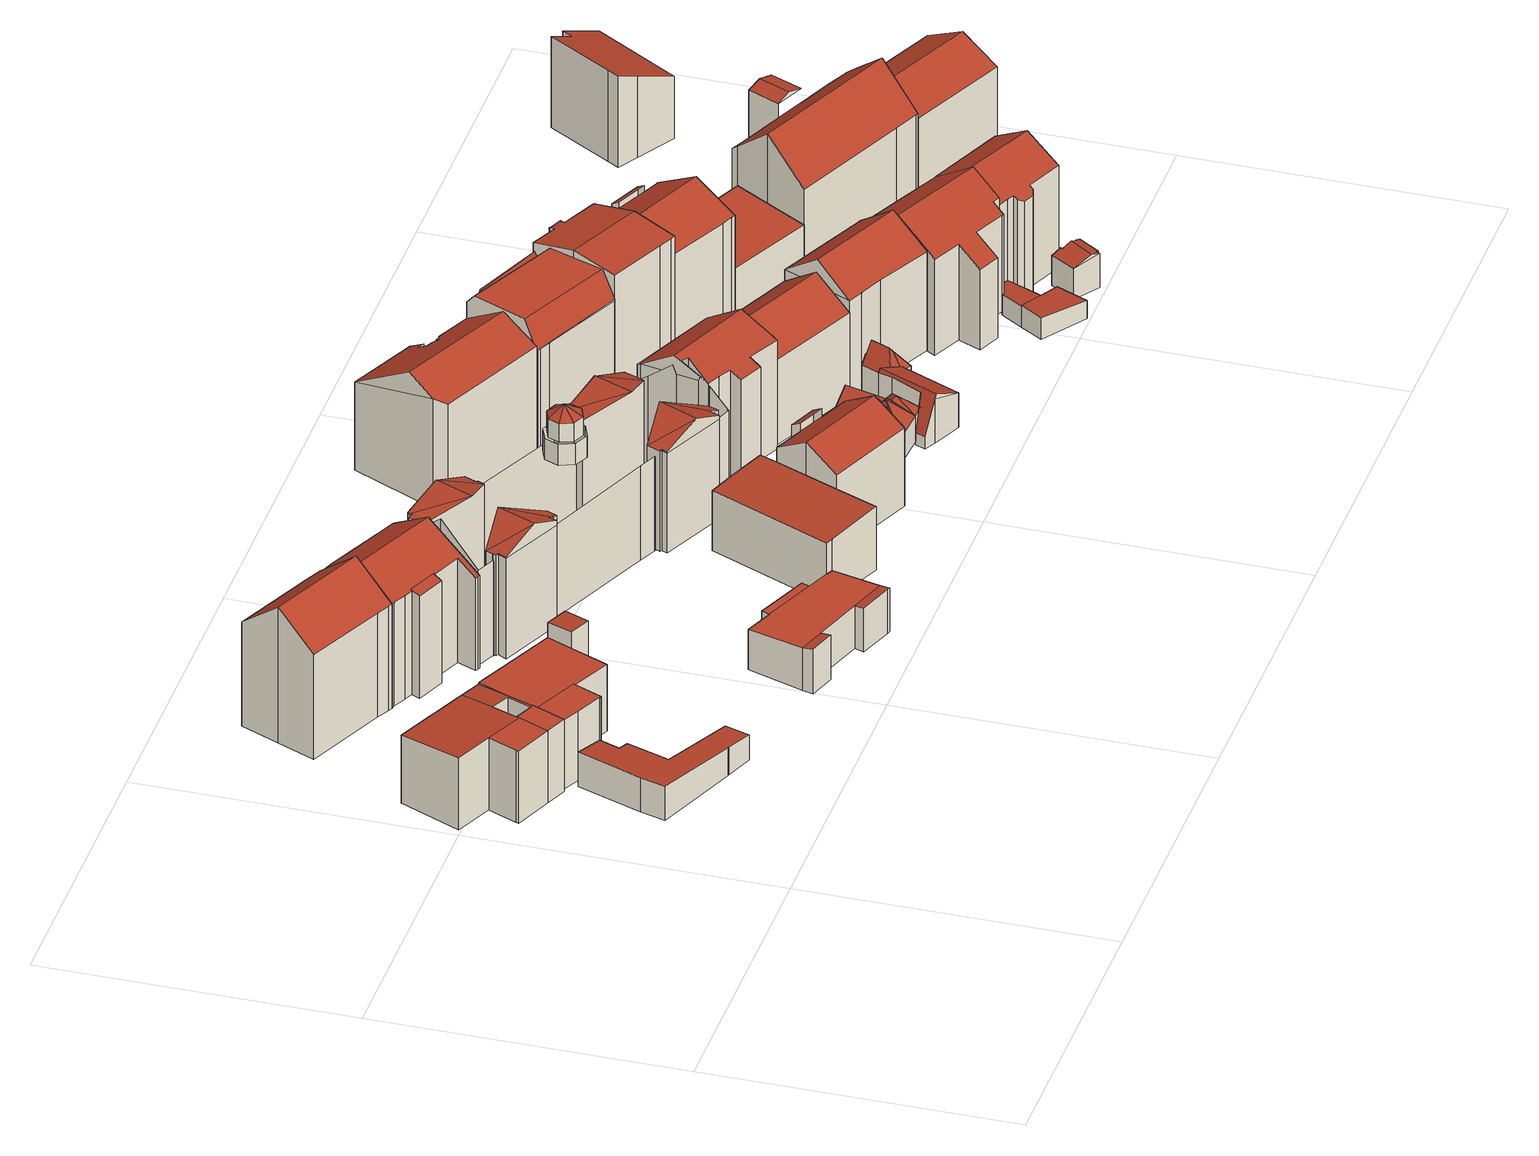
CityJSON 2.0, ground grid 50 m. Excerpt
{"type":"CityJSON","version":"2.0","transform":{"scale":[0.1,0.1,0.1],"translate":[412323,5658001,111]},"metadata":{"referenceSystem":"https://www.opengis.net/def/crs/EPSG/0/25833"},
"CityObjects":{
"building1":{"type":"Building","attributes":{"Gemeindeschluessel":14612000,"Geometrietyp2DReferenz":"3000","function":"31001_9998","roofType":"9999"},"children":["building1-1","building1-2","building1-3","building1-4"]},
"building1-1":{"type":"BuildingPart","attributes":{"Dachtyp_tdc":"tdcPolyFlatRoof","Dachneigung":3.18,"QualitaetDacherkennung":44,"Geometrietyp2DReferenz":"3000","measuredHeight":12.43,"roofType":"2100"},"parents":["building1"],"geometry":[{"type":"MultiSurface","lod":"2","boundaries":[[[0,1,2,3]],[[0,4,5,1]],[[6,7,8,9]],[[7,10,11,8]],[[10,7,6,4,0,3,12]],[[2,1,5,9,8,11]]],"semantics":{"surfaces":[{"type":"WallSurface"},{"type":"RoofSurface"},{"type":"GroundSurface"}],"values":[0,0,0,0,1,2]}}]},
"building1-2":{"type":"BuildingPart","attributes":{"Dachtyp_tdc":"tdcPolyFlatRoof","Dachneigung":0,"QualitaetDacherkennung":63,"Geometrietyp2DReferenz":"3000","measuredHeight":12.48,"roofType":"1000"},"parents":["building1"],"geometry":[{"type":"MultiSurface","lod":"2","boundaries":[[[13,14,15,16]],[[14,17,18,15]],[[17,19,20,18]],[[19,17,14,13,21]],[[22,16,15,18,20]]],"semantics":{"surfaces":[{"type":"WallSurface"},{"type":"RoofSurface"},{"type":"GroundSurface"}],"values":[0,0,0,1,2]}}]},
"building1-3":{"type":"BuildingPart","attributes":{"Dachtyp_tdc":"tdcPolyFlatRoof","Dachneigung":3.33,"QualitaetDacherkennung":77,"Geometrietyp2DReferenz":"3000","measuredHeight":12.48,"roofType":"2100"},"parents":["building1"],"geometry":[{"type":"MultiSurface","lod":"2","boundaries":[[[23,24,25,26]],[[24,3,2,25]],[[27,28,11,10]],[[23,26,20,19]],[[19,21,27,10,12,3,24,23]],[[26,25,2,11,28,22,20]]],"semantics":{"surfaces":[{"type":"WallSurface"},{"type":"RoofSurface"},{"type":"GroundSurface"}],"values":[0,0,0,0,1,2]}}]},
"building1-4":{"type":"BuildingPart","attributes":{"Dachtyp_tdc":"tdcPolyFlatRoof","Dachneigung":0,"QualitaetDacherkennung":64,"Geometrietyp2DReferenz":"3000","measuredHeight":12.53,"roofType":"1000"},"parents":["building1"],"geometry":[{"type":"MultiSurface","lod":"2","boundaries":[[[29,30,31,5,4]],[[30,13,16,31]],[[32,33,6,9,28,27]],[[32,13,30,29,33]],[[9,5,31,16,22,28]]],"semantics":{"surfaces":[{"type":"WallSurface"},{"type":"RoofSurface"},{"type":"GroundSurface"}],"values":[0,0,0,1,2]}}]},
"building2":{"type":"Building","attributes":{"name":"Rettungswache Dresden-Neustadt","Dachtyp_tdc":"tdcPolyFlatRoof","Gemeindeschluessel":14612000,"Dachneigung":4.42,"QualitaetDacherkennung":50,"Geometrietyp2DReferenz":"3000","measuredHeight":5.95,"function":"31001_9998","roofType":"2100"},"geometry":[{"type":"Solid","lod":"2","boundaries":[[[[34,35,36,37]],[[35,38,39,36]],[[38,40,41,39]],[[40,42,43,41]],[[42,44,45,43]],[[44,46,47,45]],[[46,48,49,47]],[[48,50,51,49]],[[50,52,53,51]],[[52,54,55,53]],[[54,34,37,55]],[[54,52,50,48,46,44,42,40,38,35,34]],[[37,36,39,41,43,45,47,49,51,53,55]]]],"semantics":{"surfaces":[{"type":"WallSurface"},{"type":"RoofSurface"},{"type":"GroundSurface"}],"values":[[0,0,0,0,0,0,0,0,0,0,0,1,2]]}}]},
"building3":{"type":"Building","attributes":{"Gemeindeschluessel":14612000,"Geometrietyp2DReferenz":"3000","function":"31001_9998","roofType":"9999"},"children":["building3-1","building3-2"]},
"building3-1":{"type":"BuildingPart","attributes":{"Dachtyp_tdc":"tdcPolyFlatRoof","Dachneigung":0,"QualitaetDacherkennung":70,"Geometrietyp2DReferenz":"3000","measuredHeight":11.61,"roofType":"1000"},"parents":["building3"],"geometry":[{"type":"MultiSurface","lod":"2","boundaries":[[[56,57,58,59]],[[57,60,61,58]],[[60,62,63,61]],[[62,64,65,63]],[[64,66,67,65]],[[68,56,59,69]],[[68,66,64,62,60,57,56]],[[59,58,61,63,65,67,69]]],"semantics":{"surfaces":[{"type":"WallSurface"},{"type":"RoofSurface"},{"type":"GroundSurface"}],"values":[0,0,0,0,0,0,1,2]}}]},
"building3-2":{"type":"BuildingPart","attributes":{"Dachtyp_tdc":"tdcPolyFlatRoof","Dachneigung":0,"QualitaetDacherkennung":58,"Geometrietyp2DReferenz":"3000","measuredHeight":11.95,"roofType":"1000"},"parents":["building3"],"geometry":[{"type":"MultiSurface","lod":"2","boundaries":[[[70,71,72,67,66]],[[71,73,74,72]],[[73,75,76,74]],[[75,77,78,76]],[[77,79,68,69,78]],[[77,75,73,71,70,79]],[[69,67,72,74,76,78]]],"semantics":{"surfaces":[{"type":"WallSurface"},{"type":"RoofSurface"},{"type":"GroundSurface"}],"values":[0,0,0,0,0,1,2]}}]},
"building4":{"type":"Building","attributes":{"Dachtyp_tdc":"tdcGableRoof","Gemeindeschluessel":14612000,"Dachneigung":38.51,"QualitaetDacherkennung":72,"Geometrietyp2DReferenz":"3000","measuredHeight":23.51,"function":"31001_9998","roofType":"3100"},"geometry":[{"type":"Solid","lod":"2","boundaries":[[[[80,81,82,83]],[[81,84,85,82]],[[84,86,87,85]],[[86,88,89,87]],[[88,90,91,89]],[[90,92,93,91]],[[92,94,95,93]],[[94,96,97,95]],[[96,98,99,97]],[[98,80,83,99]],[[94,92,90,88,86,84]],[[84,81,80,98,96,94]],[[83,82,85,87,89,91,93,95,97,99]]]],"semantics":{"surfaces":[{"type":"WallSurface"},{"type":"RoofSurface"},{"type":"GroundSurface"}],"values":[[0,0,0,0,0,0,0,0,0,0,1,1,2]]}}]},
"building5":{"type":"Building","attributes":{"Dachtyp_tdc":"tdcPolyFlatRoof","Gemeindeschluessel":14612000,"Dachneigung":2.59,"QualitaetDacherkennung":37,"Geometrietyp2DReferenz":"3000","measuredHeight":13.95,"function":"31001_9998","roofType":"2100"},"geometry":[{"type":"Solid","lod":"2","boundaries":[[[[100,101,102,103]],[[101,104,105,102]],[[104,106,107,105]],[[106,100,103,107]],[[106,104,101,100]],[[103,102,105,107]]]],"semantics":{"surfaces":[{"type":"WallSurface"},{"type":"RoofSurface"},{"type":"GroundSurface"}],"values":[[0,0,0,0,1,2]]}}]},
"building6":{"type":"Building","attributes":{"Gemeindeschluessel":14612000,"Geometrietyp2DReferenz":"3000","function":"31001_9998","roofType":"9999"},"children":["building6-1","building6-2"]},
"building6-1":{"type":"BuildingPart","attributes":{"Dachtyp_tdc":"tdcGableRoof","Dachneigung":31.34,"QualitaetDacherkennung":78,"Geometrietyp2DReferenz":"3000","measuredHeight":21.98,"roofType":"3100"},"parents":["building6"],"geometry":[{"type":"MultiSurface","lod":"2","boundaries":[[[108,109,110,111]],[[109,112,113,110]],[[112,114,115,113]],[[116,117,118,119]],[[117,120,121,118]],[[120,122,123,121]],[[122,124,125,123]],[[124,126,127,125]],[[126,128,129,127]],[[128,130,131,129]],[[130,132,133,131]],[[132,134,135,133]],[[134,136,137,135]],[[136,138,139,137]],[[138,140,141,139]],[[140,142,143,141]],[[142,108,111,143]],[[138,136,134,132,130,128,126,124]],[[124,122,120,117,116,144,114,112,109,108,142,140,138]],[[111,110,113,115,145,119,118,121,123,125,127,129,131,133,135,137,139,141,143]]],"semantics":{"surfaces":[{"type":"WallSurface"},{"type":"RoofSurface"},{"type":"GroundSurface"}],"values":[0,0,0,0,0,0,0,0,0,0,0,0,0,0,0,0,0,1,1,2]}}]},
"building6-2":{"type":"BuildingPart","attributes":{"Dachtyp_tdc":"tdcPolyFlatRoof","Dachneigung":18.31,"QualitaetDacherkennung":36,"Geometrietyp2DReferenz":"3000","measuredHeight":18.27,"roofType":"2100"},"parents":["building6"],"geometry":[{"type":"MultiSurface","lod":"2","boundaries":[[[146,147,148,115,114]],[[147,149,150,148]],[[149,151,116,119,150]],[[152,151,149,147,146]],[[115,148,150,119,145]]],"semantics":{"surfaces":[{"type":"WallSurface"},{"type":"RoofSurface"},{"type":"GroundSurface"}],"values":[0,0,0,1,2]}}]},
"building7":{"type":"Building","attributes":{"Gemeindeschluessel":14612000,"Geometrietyp2DReferenz":"3000","function":"31001_9998","roofType":"9999"},"children":["building7-1","building7-2","building7-3","building7-4"]},
"building7-1":{"type":"BuildingPart","attributes":{"Dachtyp_tdc":"tdcPolyFlatRoof","Dachneigung":9.55,"QualitaetDacherkennung":53,"Geometrietyp2DReferenz":"3000","measuredHeight":7.69,"roofType":"2100"},"parents":["building7"],"geometry":[{"type":"MultiSurface","lod":"2","boundaries":[[[153,154,155,156]],[[154,157,158,155]],[[157,159,160,158]],[[161,153,156,162]],[[161,159,157,154,153]],[[156,155,158,160,162]]],"semantics":{"surfaces":[{"type":"WallSurface"},{"type":"RoofSurface"},{"type":"GroundSurface"}],"values":[0,0,0,0,1,2]}}]},
"building7-2":{"type":"BuildingPart","attributes":{"Dachtyp_tdc":"tdcPolyFlatRoof","Dachneigung":11.74,"QualitaetDacherkennung":54,"Geometrietyp2DReferenz":"3000","measuredHeight":7.78,"roofType":"2100"},"parents":["building7"],"geometry":[{"type":"MultiSurface","lod":"2","boundaries":[[[163,164,165,166]],[[164,167,168,165]],[[167,169,170,168]],[[169,167,164,163]],[[166,165,168,170]]],"semantics":{"surfaces":[{"type":"WallSurface"},{"type":"RoofSurface"},{"type":"GroundSurface"}],"values":[0,0,0,1,2]}}]},
"building7-3":{"type":"BuildingPart","attributes":{"Dachtyp_tdc":"tdcPolyFlatRoof","Dachneigung":2.65,"QualitaetDacherkennung":81,"Geometrietyp2DReferenz":"3000","measuredHeight":7.45,"roofType":"2100"},"parents":["building7"],"geometry":[{"type":"MultiSurface","lod":"2","boundaries":[[[171,172,173]],[[171,174,175,172]],[[174,161,162,175]],[[163,166,160,159]],[[176,177,170,169]],[[176,178,179,177]],[[178,180,179]],[[178,176,169,163,159,161,174,171]],[[172,175,162,160,166,170,177,179]]],"semantics":{"surfaces":[{"type":"WallSurface"},{"type":"RoofSurface"},{"type":"GroundSurface"}],"values":[0,0,0,0,0,0,0,1,2]}}]},
"building7-4":{"type":"BuildingPart","attributes":{"Dachtyp_tdc":"tdcPolyFlatRoof","Dachneigung":0,"QualitaetDacherkennung":58,"Geometrietyp2DReferenz":"3000","measuredHeight":7,"roofType":"1000"},"parents":["building7"],"geometry":[{"type":"MultiSurface","lod":"2","boundaries":[[[181,182,183,184]],[[182,185,186,183]],[[185,173,172,186]],[[180,181,184,179]],[[180,173,185,182,181]],[[184,183,186,172,179]]],"semantics":{"surfaces":[{"type":"WallSurface"},{"type":"RoofSurface"},{"type":"GroundSurface"}],"values":[0,0,0,0,1,2]}}]},
"building8":{"type":"Building","attributes":{"name":"Rettungswache Dresden-Neustadt","Gemeindeschluessel":14612000,"QualitaetDacherkennung":100,"Geometrietyp2DReferenz":"3000","function":"31001_9998","roofType":"9999"},"children":["building8-1","building8-2","building8-3","building8-4","building8-5","building8-6","building8-7"]},
"building8-1":{"type":"BuildingPart","attributes":{"Dachtyp_tdc":"tdcGableRoof","Dachneigung":22.23,"QualitaetDacherkennung":100,"Geometrietyp2DReferenz":"3000","measuredHeight":20.16,"roofType":"3100"},"parents":["building8"],"geometry":[{"type":"MultiSurface","lod":"2","boundaries":[[[187,188,189,190,191]],[[188,192,193,189]],[[192,194,195,193]],[[194,196,197,195]],[[196,198,199,197]],[[198,200,201,199]],[[200,202,203,201]],[[202,204,205,203]],[[204,206,207,205]],[[206,208,209,207]],[[208,210,211,209]],[[212,213,214,187,210,215]],[[216,217,212,215,218]],[[208,218,215]],[[206,204,202,219,220,218,208]],[[196,216,218,220,198]],[[198,220,219,200]],[[200,219,202]],[[194,217,216,196]],[[192,213,212,217,194]],[[188,214,213,192]],[[187,214,188]],[[190,189,193,195,197,199,201,203,205,207,209,211,221]]],"semantics":{"surfaces":[{"type":"WallSurface"},{"type":"RoofSurface"},{"type":"GroundSurface"}],"values":[0,0,0,0,0,0,0,0,0,0,0,1,1,1,1,0,0,0,0,0,0,0,2]}}]},
"building8-2":{"type":"BuildingPart","attributes":{"Dachtyp_tdc":"tdcGableRoof","Dachneigung":39.73,"QualitaetDacherkennung":100,"Geometrietyp2DReferenz":"3000","measuredHeight":22.32,"roofType":"3100"},"parents":["building8"],"geometry":[{"type":"MultiSurface","lod":"2","boundaries":[[[222,223,224,225]],[[223,226,227,228,224]],[[229,230,231,232,233]],[[230,234,231]],[[234,235,236,231]],[[235,191,190,237,236]],[[238,239,240,241,221]],[[239,242,243,240]],[[242,244,245,243]],[[244,246,247,245]],[[246,248,249,247]],[[248,250,251,249]],[[250,252,253,251]],[[254,255,256,257]],[[255,258,259,256]],[[258,260,261,259]],[[260,262,263,261]],[[262,264,265,266,263]],[[267,268,269,270,271]],[[268,272,273,269]],[[272,274,275,273]],[[274,276,277,275]],[[276,278,279,277]],[[278,222,225,279]],[[225,224,228,232,231,236,237,241,240,243,245,247,249,251,253,257,256,259,261,263,266,270,269,273,275,277,279]]],"semantics":{"surfaces":[{"type":"WallSurface"},{"type":"GroundSurface"}],"values":[0,0,0,0,0,0,0,0,0,0,0,0,0,0,0,0,0,0,0,0,0,0,0,0,1]}}]},
"building8-3":{"type":"BuildingPart","attributes":{"Dachtyp_tdc":"tdcTentRoof","Dachneigung":33.72,"QualitaetDacherkennung":100,"Geometrietyp2DReferenz":"3000","measuredHeight":4.92,"roofType":"3500"},"parents":["building8"],"geometry":[{"type":"MultiSurface","lod":"2","boundaries":[[[280,281,282,283]],[[281,284,285,282]],[[284,286,287,285]],[[286,288,289,287]],[[288,290,291,289]],[[290,292,293,291]],[[292,294,295,293]],[[294,280,283,295]],[[281,280,296]],[[284,281,296]],[[286,284,296]],[[288,286,296]],[[290,288,296]],[[292,290,296]],[[294,292,296]],[[280,294,296]]],"semantics":{"surfaces":[{"type":"WallSurface"},{"type":"RoofSurface"}],"values":[0,0,0,0,0,0,0,0,1,1,1,1,1,1,1,1]}}]},
"building8-4":{"type":"BuildingPart","attributes":{"Dachtyp_tdc":"tdcPolyFlatRoof","Dachneigung":0,"QualitaetDacherkennung":100,"Geometrietyp2DReferenz":"3000","measuredHeight":3.67,"roofType":"1000"},"parents":["building8"],"geometry":[{"type":"MultiSurface","lod":"2","boundaries":[[[297,298,299,300]],[[298,301,302,299]],[[301,303,304,302]],[[303,305,306,304]],[[305,307,308,306]],[[307,309,310,308]],[[309,311,312,310]],[[311,297,300,312]],[[300,299,302,304,306,308,310,312]]],"semantics":{"surfaces":[{"type":"WallSurface"},{"type":"GroundSurface"}],"values":[0,0,0,0,0,0,0,0,1]}}]},
"building8-5":{"type":"BuildingPart","attributes":{"Dachtyp_tdc":"tdcGableRoof","Dachneigung":22.23,"QualitaetDacherkennung":100,"Geometrietyp2DReferenz":"3000","measuredHeight":20.2,"roofType":"3100"},"parents":["building8"],"geometry":[{"type":"MultiSurface","lod":"2","boundaries":[[[313,314,315,316]],[[314,317,318,315]],[[317,319,320,318]],[[319,321,322,320]],[[321,323,267,271,322]],[[324,325,326,327]],[[325,313,316,326]],[[328,329,330,331]],[[330,332,313,325,331]],[[323,333,334,335,324]],[[335,328,331,324]],[[319,334,333,321]],[[317,329,328,335,334,319]],[[321,333,323]],[[314,332,330,329,317]],[[313,332,314]],[[316,315,318,320,322,271,265,327,326]]],"semantics":{"surfaces":[{"type":"WallSurface"},{"type":"RoofSurface"},{"type":"GroundSurface"}],"values":[0,0,0,0,0,0,0,1,1,1,1,0,0,0,0,0,2]}}]},
"building8-6":{"type":"BuildingPart","attributes":{"Dachtyp_tdc":"tdcGableRoof","Dachneigung":22.23,"QualitaetDacherkennung":100,"Geometrietyp2DReferenz":"3000","measuredHeight":20.06,"roofType":"3100"},"parents":["building8"],"geometry":[{"type":"MultiSurface","lod":"2","boundaries":[[[336,337,338,227,226]],[[337,339,340,338]],[[339,341,342,340]],[[341,343,344,342]],[[343,345,346,344]],[[345,347,348,346]],[[347,349,350,348]],[[351,336,349,352]],[[353,354,351,352,355]],[[347,355,352]],[[345,356,357,355,347]],[[339,353,355,357,341]],[[341,357,356,343]],[[343,356,345]],[[337,354,353,339]],[[336,351,354,337]],[[227,338,340,342,344,346,348,350,233]]],"semantics":{"surfaces":[{"type":"WallSurface"},{"type":"RoofSurface"},{"type":"GroundSurface"}],"values":[0,0,0,0,0,0,0,1,1,1,1,0,0,0,0,0,2]}}]},
"building8-7":{"type":"BuildingPart","attributes":{"Dachtyp_tdc":"tdcGableRoof","Dachneigung":22.23,"QualitaetDacherkennung":100,"Geometrietyp2DReferenz":"3000","measuredHeight":20.39,"roofType":"3100"},"parents":["building8"],"geometry":[{"type":"MultiSurface","lod":"2","boundaries":[[[358,359,360,253,252]],[[359,361,362,360]],[[361,363,364,362]],[[363,365,259,364]],[[365,366,367,259]],[[366,368,369,367]],[[368,370,371,369]],[[372,373,374,375]],[[374,376,358,370,375]],[[366,377,378,379,368]],[[379,372,375,368]],[[363,378,377,365]],[[361,373,372,379,378,363]],[[365,377,366]],[[359,376,374,373,361]],[[358,376,359]],[[253,360,362,364,259,367,369,371]]],"semantics":{"surfaces":[{"type":"WallSurface"},{"type":"RoofSurface"},{"type":"GroundSurface"}],"values":[0,0,0,0,0,0,0,1,1,1,1,0,0,0,0,0,2]}}]},
"building9":{"type":"Building","attributes":{"Dachtyp_tdc":"tdcPolyFlatRoof","Gemeindeschluessel":14612000,"Dachneigung":2.91,"QualitaetDacherkennung":83,"Geometrietyp2DReferenz":"3000","measuredHeight":11.02,"function":"31001_9998","roofType":"2100"},"geometry":[{"type":"Solid","lod":"2","boundaries":[[[[380,381,382,383]],[[381,384,385,382]],[[384,386,387,385]],[[386,388,389,387]],[[388,390,391,389]],[[390,392,393,391]],[[392,394,395,393]],[[394,396,397,395]],[[396,380,383,397]],[[396,394,392,390,388,386,384,381,380]],[[383,382,385,387,389,391,393,395,397]]]],"semantics":{"surfaces":[{"type":"WallSurface"},{"type":"RoofSurface"},{"type":"GroundSurface"}],"values":[[0,0,0,0,0,0,0,0,0,1,2]]}}]},
"building10":{"type":"Building","attributes":{"Gemeindeschluessel":14612000,"Geometrietyp2DReferenz":"3000","function":"31001_9998","roofType":"9999"},"children":["building10-1","building10-2"]},
"building10-1":{"type":"BuildingPart","attributes":{"Dachtyp_tdc":"tdcGableRoof","Dachneigung":30.8,"QualitaetDacherkennung":66,"Geometrietyp2DReferenz":"3000","measuredHeight":16.85,"roofType":"3100"},"parents":["building10"],"geometry":[{"type":"MultiSurface","lod":"2","boundaries":[[[398,399,400,401]],[[399,402,403,400]],[[402,404,405,403]],[[404,406,407,405]],[[406,408,409,407]],[[408,410,411,409]],[[410,412,413,411]],[[412,414,415,413]],[[414,416,417,415]],[[412,410,408,406,404]],[[404,402,399,398,416,414,412]],[[401,400,403,405,407,409,411,413,415,417]]],"semantics":{"surfaces":[{"type":"WallSurface"},{"type":"RoofSurface"},{"type":"GroundSurface"}],"values":[0,0,0,0,0,0,0,0,0,1,1,2]}}]},
"building10-2":{"type":"BuildingPart","attributes":{"Dachtyp_tdc":"tdcPolyFlatRoof","Dachneigung":27.62,"QualitaetDacherkennung":37,"Geometrietyp2DReferenz":"3000","measuredHeight":14.99,"roofType":"2100"},"parents":["building10"],"geometry":[{"type":"MultiSurface","lod":"2","boundaries":[[[418,417,416]],[[418,419,420,417]],[[419,421,422,420]],[[421,423,424,425,422]],[[423,421,419,418]],[[417,420,422,425]]],"semantics":{"surfaces":[{"type":"WallSurface"},{"type":"RoofSurface"},{"type":"GroundSurface"}],"values":[0,0,0,0,1,2]}}]},
"building11":{"type":"Building","attributes":{"Dachtyp_tdc":"tdcFreeFormRoof","Gemeindeschluessel":14612000,"Dachneigung":31.25,"QualitaetDacherkennung":46,"Geometrietyp2DReferenz":"3000","measuredHeight":21.63,"function":"31001_9998","roofType":"5000"},"geometry":[{"type":"Solid","lod":"2","boundaries":[[[[426,427,428,429]],[[427,430,431,428]],[[430,432,433,431]],[[432,434,435,433]],[[434,436,437,435]],[[436,438,439,437]],[[438,440,441,439]],[[440,442,443,441]],[[442,444,445,443]],[[444,446,447,445]],[[446,448,449,447]],[[448,450,451,449]],[[450,452,453,451]],[[452,426,429,453]],[[426,454,455,430,427]],[[454,452,450,448,446,444,442,440,438,436,434,432,455]],[[432,430,455]],[[426,452,454]],[[429,428,431,433,435,437,439,441,443,445,447,449,451,453]]]],"semantics":{"surfaces":[{"type":"WallSurface"},{"type":"RoofSurface"},{"type":"GroundSurface"}],"values":[[0,0,0,0,0,0,0,0,0,0,0,0,0,0,1,1,0,0,2]]}}]},
"building12":{"type":"Building","attributes":{"Dachtyp_tdc":"tdcFreeFormRoof","Gemeindeschluessel":14612000,"Dachneigung":33.17,"QualitaetDacherkennung":41,"Geometrietyp2DReferenz":"3000","measuredHeight":21.56,"function":"31001_9998","roofType":"5000"},"geometry":[{"type":"Solid","lod":"2","boundaries":[[[[456,457,458,459]],[[457,460,461,458]],[[460,462,463,461]],[[462,464,465,463]],[[464,466,467,465]],[[466,468,469,467]],[[468,470,471,469]],[[470,472,473,471]],[[472,474,475,473]],[[474,476,477,475]],[[476,478,479,477]],[[478,456,459,479]],[[464,462,460,457,480,481,472,470,468,466]],[[480,456,478,476,474,481]],[[457,456,480]],[[474,472,481]],[[459,458,461,463,465,467,469,471,473,475,477,479]]]],"semantics":{"surfaces":[{"type":"WallSurface"},{"type":"RoofSurface"},{"type":"GroundSurface"}],"values":[[0,0,0,0,0,0,0,0,0,0,0,0,1,1,0,0,2]]}}]},
"building13":{"type":"Building","attributes":{"Dachtyp_tdc":"tdcFreeFormRoof","Gemeindeschluessel":14612000,"Dachneigung":41.66,"QualitaetDacherkennung":9,"Geometrietyp2DReferenz":"3000","measuredHeight":7.85,"function":"31001_9998","roofType":"5000"},"geometry":[{"type":"Solid","lod":"2","boundaries":[[[[482,483,484,485]],[[483,486,487,484]],[[486,488,489,487]],[[488,490,491,489]],[[490,492,493,491]],[[492,494,495,493]],[[494,496,497,495]],[[496,498,499,497]],[[498,500,501,499]],[[500,502,503,501]],[[502,504,505,503]],[[504,506,507,505]],[[506,482,485,507]],[[508,504,502]],[[509,504,508]],[[510,504,509]],[[511,504,510]],[[504,511,506]],[[508,502,500]],[[509,508,500,498]],[[512,513,510,509,498,496]],[[512,496,494]],[[513,512,494,492]],[[514,515,516,511,510,513,492,490]],[[514,490,488]],[[488,515,514]],[[486,515,488]],[[515,486,483]],[[516,515,483,482]],[[511,516,482,506]],[[485,484,487,489,491,493,495,497,499,501,503,505,507]]]],"semantics":{"surfaces":[{"type":"WallSurface"},{"type":"RoofSurface"},{"type":"GroundSurface"}],"values":[[0,0,0,0,0,0,0,0,0,0,0,0,0,1,1,1,1,1,1,1,1,0,1,1,1,1,1,1,1,1,2]]}}]},
"building14":{"type":"Building","attributes":{"Dachtyp_tdc":"tdcFreeFormRoof","Gemeindeschluessel":14612000,"Dachneigung":25.5,"QualitaetDacherkennung":70,"Geometrietyp2DReferenz":"3000","measuredHeight":8.35,"function":"31001_9998","roofType":"5000"},"geometry":[{"type":"Solid","lod":"2","boundaries":[[[[517,518,519,520]],[[518,521,522,519]],[[521,523,524,522]],[[523,525,526,524]],[[525,527,528,526]],[[527,529,530,528]],[[529,531,532,530]],[[531,533,534,532]],[[533,517,520,534]],[[531,529,527,535,536]],[[535,525,523,521,518,517,533,536]],[[533,531,536]],[[527,525,535]],[[520,519,522,524,526,528,530,532,534]]]],"semantics":{"surfaces":[{"type":"WallSurface"},{"type":"RoofSurface"},{"type":"GroundSurface"}],"values":[[0,0,0,0,0,0,0,0,0,1,1,0,0,2]]}}]},
"building15":{"type":"Building","attributes":{"Gemeindeschluessel":14612000,"Geometrietyp2DReferenz":"3000","function":"31001_9998","roofType":"9999"},"children":["building15-1","building15-2"]},
"building15-1":{"type":"BuildingPart","attributes":{"Dachtyp_tdc":"tdcFreeFormRoof","Dachneigung":78.25,"QualitaetDacherkennung":22,"Geometrietyp2DReferenz":"3000","measuredHeight":20.74,"roofType":"5000"},"parents":["building15"],"geometry":[{"type":"MultiSurface","lod":"2","boundaries":[[[537,538,539,540]],[[538,541,542,539]],[[541,543,544,542]],[[543,545,546,544]],[[545,547,548,546]],[[549,550,551,552]],[[550,537,540,551]],[[547,545,553]],[[545,543,541,538,537,550,554,553]],[[550,549,554]],[[549,547,553,554]],[[540,539,542,544,546,548,552,551]]],"semantics":{"surfaces":[{"type":"WallSurface"},{"type":"RoofSurface"},{"type":"GroundSurface"}],"values":[0,0,0,0,0,0,0,1,1,1,1,2]}}]},
"building15-2":{"type":"BuildingPart","attributes":{"Dachtyp_tdc":"tdcCutGableRoof","Dachneigung":0.175,"QualitaetDacherkennung":65,"Geometrietyp2DReferenz":"3000","measuredHeight":21.73,"roofType":"9999"},"parents":["building15"],"geometry":[{"type":"MultiSurface","lod":"2","boundaries":[[[555,556,549,552,557]],[[558,559,560,548,547]],[[559,561,562,560]],[[561,563,564,562]],[[563,565,566,564]],[[565,567,568,566]],[[567,569,570,568]],[[569,555,557,570]],[[571,572,573,574,575,576]],[[577,578,567,565,563,579,580]],[[575,574,578,577]],[[558,576,575,577,580,559]],[[559,580,579,561]],[[561,579,563]],[[556,571,576,558]],[[569,573,572,555]],[[567,578,574,573,569]],[[555,572,571,556]],[[557,552,548,560,562,564,566,568,570]]],"semantics":{"surfaces":[{"type":"WallSurface"},{"type":"RoofSurface"},{"type":"GroundSurface"}],"values":[0,0,0,0,0,0,0,0,1,1,1,0,0,0,0,0,0,0,2]}}]},
"building16":{"type":"Building","attributes":{"Dachtyp_tdc":"tdcGableRoof","Gemeindeschluessel":14612000,"Dachneigung":34.98,"QualitaetDacherkennung":47,"Geometrietyp2DReferenz":"3000","measuredHeight":19.14,"function":"31001_9998","roofType":"3100"},"geometry":[{"type":"Solid","lod":"2","boundaries":[[[[581,582,583,459]],[[582,584,585,583]],[[584,586,458,585]],[[586,581,459,458]],[[584,582,587]],[[581,586,588]],[[582,581,588,587]],[[586,584,587,588]],[[459,583,585,458]]]],"semantics":{"surfaces":[{"type":"WallSurface"},{"type":"RoofSurface"},{"type":"GroundSurface"}],"values":[[0,0,0,0,0,0,1,1,2]]}}]},
"building17":{"type":"Building","attributes":{"Dachtyp_tdc":"tdcFreeFormRoof","Gemeindeschluessel":14612000,"Dachneigung":56.44,"QualitaetDacherkennung":17,"Geometrietyp2DReferenz":"3000","measuredHeight":8.35,"function":"31001_9998","roofType":"5000"},"geometry":[{"type":"Solid","lod":"2","boundaries":[[[[589,590,591,592]],[[590,593,594,591]],[[593,595,596,594]],[[595,597,598,596]],[[597,589,592,598]],[[599,600,601,597,595]],[[599,595,593]],[[600,599,593,590]],[[601,600,590,589]],[[601,589,597]],[[592,591,594,596,598]]]],"semantics":{"surfaces":[{"type":"WallSurface"},{"type":"RoofSurface"},{"type":"GroundSurface"}],"values":[[0,0,0,0,0,1,0,1,1,1,2]]}}]},
"building18":{"type":"Building","attributes":{"Dachtyp_tdc":"tdcGableRoof","Gemeindeschluessel":14612000,"Dachneigung":11.2,"QualitaetDacherkennung":62,"Geometrietyp2DReferenz":"3000","measuredHeight":22.81,"function":"31001_9998","roofType":"3100"},"geometry":[{"type":"Solid","lod":"2","boundaries":[[[[602,603,604,605]],[[603,606,607,604]],[[606,608,609,607]],[[608,610,611,609]],[[610,612,613,611]],[[612,614,615,613]],[[614,616,617,615]],[[616,618,619,617]],[[618,620,621,619]],[[620,622,623,621]],[[622,624,625,623]],[[624,626,627,625]],[[626,628,629,627]],[[628,630,631,629]],[[630,632,633,631]],[[632,602,605,633]],[[628,626,624,622,620,618]],[[618,616,614,612,610,608,606,603,602,632,630,628]],[[605,604,607,609,611,613,615,617,619,621,623,625,627,629,631,633]]]],"semantics":{"surfaces":[{"type":"WallSurface"},{"type":"RoofSurface"},{"type":"GroundSurface"}],"values":[[0,0,0,0,0,0,0,0,0,0,0,0,0,0,0,0,1,1,2]]}}]},
"building19":{"type":"Building","attributes":{"Dachtyp_tdc":"tdcFreeFormRoof","Gemeindeschluessel":14612000,"Dachneigung":36.14,"QualitaetDacherkennung":70,"Geometrietyp2DReferenz":"3000","measuredHeight":21.71,"function":"31001_9998","roofType":"5000"},"geometry":[{"type":"Solid","lod":"2","boundaries":[[[[634,635,636,637]],[[635,638,639,636]],[[638,640,641,639]],[[640,642,643,641]],[[642,644,645,643]],[[644,646,647,645]],[[646,634,637,647]],[[648,640,638,635,649]],[[644,642,648,649,634,646]],[[635,634,649]],[[642,640,648]],[[637,636,639,641,643,645,647]]]],"semantics":{"surfaces":[{"type":"WallSurface"},{"type":"RoofSurface"},{"type":"GroundSurface"}],"values":[[0,0,0,0,0,0,0,1,1,0,0,2]]}}]},
"building20":{"type":"Building","attributes":{"Dachtyp_tdc":"tdcFreeFormRoof","Gemeindeschluessel":14612000,"Dachneigung":11.47,"QualitaetDacherkennung":25,"Geometrietyp2DReferenz":"3000","measuredHeight":4.88,"function":"31001_9998","roofType":"5000"},"geometry":[{"type":"Solid","lod":"2","boundaries":[[[[650,651,652,653]],[[651,654,655,652]],[[654,656,604,655]],[[656,657,605,604]],[[657,658,633,605]],[[658,659,631,633]],[[654,651,650,660,661,662]],[[657,656,662,661,659,658]],[[660,659,661]],[[656,654,662]],[[631,663,653,652,655,604,605,633]],[[659,660,663,631]],[[660,650,653,663]]]],"semantics":{"surfaces":[{"type":"WallSurface"},{"type":"RoofSurface"},{"type":"GroundSurface"}],"values":[[0,0,0,0,0,0,1,1,0,0,2,0,0]]}}]},
"building21":{"type":"Building","attributes":{"Gemeindeschluessel":14612000,"Geometrietyp2DReferenz":"3000","function":"31001_9998","roofType":"9999"},"children":["building21-1","building21-2"]},
"building21-1":{"type":"BuildingPart","attributes":{"Dachtyp_tdc":"tdcPolyFlatRoof","Dachneigung":29.5,"QualitaetDacherkennung":36,"Geometrietyp2DReferenz":"3000","measuredHeight":19.53,"roofType":"2100"},"parents":["building21"],"geometry":[{"type":"MultiSurface","lod":"2","boundaries":[[[664,665,666,667,668]],[[665,669,670,666]],[[669,671,672,673,670]],[[671,669,665,664]],[[667,666,670,673]]],"semantics":{"surfaces":[{"type":"WallSurface"},{"type":"RoofSurface"},{"type":"GroundSurface"}],"values":[0,0,0,1,2]}}]},
"building21-2":{"type":"BuildingPart","attributes":{"Dachtyp_tdc":"tdcGableRoof","Dachneigung":30.58,"QualitaetDacherkennung":68,"Geometrietyp2DReferenz":"3000","measuredHeight":22.21,"roofType":"3100"},"parents":["building21"],"geometry":[{"type":"MultiSurface","lod":"2","boundaries":[[[674,675,676,677]],[[675,678,679,676]],[[678,680,681,679]],[[680,682,683,681]],[[682,668,667,683]],[[672,684,673]],[[684,685,686,673]],[[685,687,688,686]],[[687,689,690,688]],[[689,691,692,690]],[[691,693,694,692]],[[693,695,696,694]],[[695,674,677,696]],[[691,689,687,685,684,672,668,682,680,678]],[[678,675,674,695,693,691]],[[677,676,679,681,683,667,673,686,688,690,692,694,696]]],"semantics":{"surfaces":[{"type":"WallSurface"},{"type":"RoofSurface"},{"type":"GroundSurface"}],"values":[0,0,0,0,0,0,0,0,0,0,0,0,0,1,1,2]}}]},
"building22":{"type":"Building","attributes":{"Gemeindeschluessel":14612000,"Geometrietyp2DReferenz":"3000","function":"31001_9998","roofType":"9999"},"children":["building22-1","building22-2"]},
"building22-1":{"type":"BuildingPart","attributes":{"Dachtyp_tdc":"tdcPolyFlatRoof","Dachneigung":4.6,"QualitaetDacherkennung":59,"Geometrietyp2DReferenz":"3000","measuredHeight":3.79,"roofType":"2100"},"parents":["building22"],"geometry":[{"type":"MultiSurface","lod":"2","boundaries":[[[697,698,699,700,701]],[[698,702,703,699]],[[702,704,705,703]],[[704,706,707,708,705]],[[704,702,698,697,706]],[[708,700,699,703,705]]],"semantics":{"surfaces":[{"type":"WallSurface"},{"type":"RoofSurface"},{"type":"GroundSurface"}],"values":[0,0,0,0,1,2]}}]},
"building22-2":{"type":"BuildingPart","attributes":{"Dachtyp_tdc":"tdcPolyFlatRoof","Dachneigung":3.39,"QualitaetDacherkennung":43,"Geometrietyp2DReferenz":"3000","measuredHeight":3.64,"roofType":"2100"},"parents":["building22"],"geometry":[{"type":"MultiSurface","lod":"2","boundaries":[[[707,709,710,708]],[[709,711,712,710]],[[711,713,714,712]],[[713,715,716,714]],[[715,717,718,716]],[[717,701,700,718]],[[701,717,715,713,711,709,707]],[[708,710,712,714,716,718,700]]],"semantics":{"surfaces":[{"type":"WallSurface"},{"type":"RoofSurface"},{"type":"GroundSurface"}],"values":[0,0,0,0,0,0,1,2]}}]},
"building23":{"type":"Building","attributes":{"Dachtyp_tdc":"tdcFreeFormRoof","Gemeindeschluessel":14612000,"Dachneigung":33.76,"QualitaetDacherkennung":68,"Geometrietyp2DReferenz":"3000","measuredHeight":21.31,"function":"31001_9998","roofType":"5000"},"geometry":[{"type":"Solid","lod":"2","boundaries":[[[[719,720,721,722]],[[720,723,724,721]],[[723,725,726,724]],[[725,727,728,726]],[[727,729,730,728]],[[729,731,732,730]],[[731,733,734,732]],[[733,735,736,734]],[[735,737,738,736]],[[737,739,740,738]],[[739,741,742,740]],[[741,743,744,742]],[[743,745,746,744]],[[745,719,722,746]],[[737,735,733,731,729,727,725,723,747,748,741,739]],[[747,720,719,745,743,748]],[[723,720,747]],[[743,741,748]],[[722,721,724,726,728,730,732,734,736,738,740,742,744,746]]]],"semantics":{"surfaces":[{"type":"WallSurface"},{"type":"RoofSurface"},{"type":"GroundSurface"}],"values":[[0,0,0,0,0,0,0,0,0,0,0,0,0,0,1,1,0,0,2]]}}]},
"building24":{"type":"Building","attributes":{"Dachtyp_tdc":"tdcPolyFlatRoof","Gemeindeschluessel":14612000,"Dachneigung":0,"QualitaetDacherkennung":69,"Geometrietyp2DReferenz":"3000","measuredHeight":9.26,"function":"31001_9998","roofType":"1000"},"geometry":[{"type":"Solid","lod":"2","boundaries":[[[[749,750,751,752]],[[750,753,754,751]],[[753,755,756,754]],[[755,749,752,756]],[[755,753,750,749]],[[752,751,754,756]]]],"semantics":{"surfaces":[{"type":"WallSurface"},{"type":"RoofSurface"},{"type":"GroundSurface"}],"values":[[0,0,0,0,1,2]]}}]},
"building25":{"type":"Building","attributes":{"Dachtyp_tdc":"tdcFreeFormRoof","Gemeindeschluessel":14612000,"Dachneigung":18.27,"QualitaetDacherkennung":72,"Geometrietyp2DReferenz":"3000","measuredHeight":6.38,"function":"31001_9998","roofType":"5000"},"geometry":[{"type":"Solid","lod":"2","boundaries":[[[[757,758,759,760]],[[758,761,762,759]],[[761,763,764,762]],[[763,765,766,764]],[[765,767,768,766]],[[767,769,770,768]],[[769,771,772,770]],[[771,773,774,772]],[[773,775,776,774]],[[775,757,760,776]],[[765,763,761,777,778,771,769,767]],[[758,757,775,773,778,777]],[[773,771,778]],[[761,758,777]],[[760,759,762,764,766,768,770,772,774,776]]]],"semantics":{"surfaces":[{"type":"WallSurface"},{"type":"RoofSurface"},{"type":"GroundSurface"}],"values":[[0,0,0,0,0,0,0,0,0,0,1,1,0,0,2]]}}]},
"building26":{"type":"Building","attributes":{"Dachtyp_tdc":"tdcGableRoof","Gemeindeschluessel":14612000,"Dachneigung":30.97,"QualitaetDacherkennung":72,"Geometrietyp2DReferenz":"3000","measuredHeight":21.3,"function":"31001_9998","roofType":"3100"},"geometry":[{"type":"Solid","lod":"2","boundaries":[[[[779,780,781,782]],[[780,783,784,781]],[[783,785,786,784]],[[785,787,788,786]],[[787,789,790,788]],[[789,791,792,790]],[[791,793,794,792]],[[793,795,796,794]],[[795,797,798,796]],[[797,799,800,798]],[[799,801,802,800]],[[801,803,804,802]],[[797,795,793,791]],[[791,789,787,785,783,780,779,803,801,799,797]],[[804,782,781,784,786,788,790,792,794,796,798,800,802]],[[803,779,782,804]]]],"semantics":{"surfaces":[{"type":"WallSurface"},{"type":"RoofSurface"},{"type":"GroundSurface"}],"values":[[0,0,0,0,0,0,0,0,0,0,0,0,1,1,2,0]]}}]},
"building27":{"type":"Building","attributes":{"Gemeindeschluessel":14612000,"Geometrietyp2DReferenz":"3000","function":"31001_9998","roofType":"9999"},"children":["building27-1","building27-2"]},
"building27-1":{"type":"BuildingPart","attributes":{"Dachtyp_tdc":"tdcGableRoof","Dachneigung":16.68,"QualitaetDacherkennung":56,"Geometrietyp2DReferenz":"3000","measuredHeight":19.14,"roofType":"3100"},"parents":["building27"],"geometry":[{"type":"MultiSurface","lod":"2","boundaries":[[[805,806,807,808,809]],[[806,810,811,807]],[[805,812,813]],[[810,806,814]],[[812,810,814,813]],[[806,805,813,814]],[[811,815,816,808,807]]],"semantics":{"surfaces":[{"type":"WallSurface"},{"type":"RoofSurface"},{"type":"GroundSurface"}],"values":[0,0,0,0,1,1,2]}}]},
"building27-2":{"type":"BuildingPart","attributes":{"Dachtyp_tdc":"tdcGableRoof","Dachneigung":38.56,"QualitaetDacherkennung":32,"Geometrietyp2DReferenz":"3000","measuredHeight":22.03,"roofType":"3100"},"parents":["building27"],"geometry":[{"type":"MultiSurface","lod":"2","boundaries":[[[817,809,808,818]],[[819,820,815,816]],[[820,821,822,815]],[[821,823,824,822]],[[823,825,826,824]],[[825,827,828,826]],[[827,829,830,828]],[[829,831,832,830]],[[831,833,834,832]],[[835,836,837,838]],[[836,839,840,837]],[[839,841,842,840]],[[841,843,844,842]],[[843,817,818,844]],[[839,836,835,845,833,831]],[[831,829,827,825,823,821,820,819,809,817,843,841,839]],[[818,808,816,815,822,824,826,828,830,832,834,846,838,837,840,842,844]],[[833,845,846,834]],[[845,835,838,846]]],"semantics":{"surfaces":[{"type":"WallSurface"},{"type":"RoofSurface"},{"type":"GroundSurface"}],"values":[0,0,0,0,0,0,0,0,0,0,0,0,0,0,1,1,2,0,0]}}]},
"building28":{"type":"Building","attributes":{"Dachtyp_tdc":"tdcFreeFormRoof","Gemeindeschluessel":14612000,"Dachneigung":27.69,"QualitaetDacherkennung":53,"Geometrietyp2DReferenz":"3000","measuredHeight":19.3,"function":"31001_9998","roofType":"5000"},"geometry":[{"type":"Solid","lod":"2","boundaries":[[[[847,848,849,850]],[[848,851,852,849]],[[851,853,854,852]],[[853,855,856,854]],[[855,857,858,856]],[[857,847,850,858]],[[859,855,853,851,860]],[[857,859,860,848,847]],[[857,855,859]],[[851,848,860]],[[850,849,852,854,856,858]]]],"semantics":{"surfaces":[{"type":"WallSurface"},{"type":"RoofSurface"},{"type":"GroundSurface"}],"values":[[0,0,0,0,0,0,1,1,0,0,2]]}}]},
"building29":{"type":"Building","attributes":{"Dachtyp_tdc":"tdcPolyFlatRoof","Gemeindeschluessel":14612000,"Dachneigung":24.08,"QualitaetDacherkennung":65,"Geometrietyp2DReferenz":"3000","measuredHeight":15.84,"function":"31001_9998","roofType":"2100"},"geometry":[{"type":"Solid","lod":"2","boundaries":[[[[861,862,863,864]],[[862,865,866,863]],[[865,867,868,866]],[[867,869,870,868]],[[869,871,872,870]],[[871,873,874,872]],[[873,875,876,874]],[[875,861,864,876]],[[875,873,871,869,867,865,862,861]],[[864,863,866,868,870,872,874,876]]]],"semantics":{"surfaces":[{"type":"WallSurface"},{"type":"RoofSurface"},{"type":"GroundSurface"}],"values":[[0,0,0,0,0,0,0,0,1,2]]}}]}
},
"vertices":[
[206,530,136],[206,530,18],[171,545,18],[171,545,136],[164,435,142],[164,435,18],[159,437,142],[178,478,140],[178,478,18],[159,437,18],[148,492,140],[148,492,18],[165,531,137],
[105,396,143],[42,422,143],[42,422,18],[105,396,18],[43,426,143],[43,426,18],[64,473,143],[64,473,18],[127,445,143],[127,445,18],
[1,500,143],[46,600,136],[46,600,18],[1,500,18],[129,450,142],[129,450,18],
[164,435,143],[141,382,143],[141,382,18],[129,450,143],[159,437,143],
[316,190,56],[303,150,56],[303,150,12],[316,190,12],[257,168,60],[257,168,12],[256,168,60],[256,168,12],[118,223,71],[118,223,12],[129,263,71],[129,263,12],[168,369,72],[168,369,12],[212,349,68],[212,349,12],[200,316,68],[200,316,12],[217,309,66],[217,309,12],[194,240,66],[194,240,12],
[206,530,138],[348,467,138],[348,467,22],[206,530,22],[330,426,138],[330,426,22],[305,368,138],[305,368,22],[304,365,138],[304,365,22],[236,395,138],[236,395,22],[161,428,138],[161,428,22],
[236,395,142],[215,348,142],[215,348,22],[212,349,142],[212,349,22],[168,369,142],[168,369,22],[141,382,142],[141,382,22],[161,428,142],
[322,808,203],[329,805,203],[329,805,23],[322,808,23],[301,742,258],[301,742,23],[273,680,204],[273,680,23],[266,683,204],[266,683,23],[245,693,203],[245,693,23],[113,751,204],[113,751,23],[140,813,258],[140,813,23],[168,876,203],[168,876,23],[300,818,203],[300,818,23],
[384,451,164],[365,411,166],[365,411,26],[384,451,26],[330,426,166],[330,426,26],[348,467,164],[348,467,26],
[404,589,184],[400,591,184],[400,591,24],[404,589,24],[413,622,205],[413,622,24],[362,643,204],[362,643,24],[314,662,203],[300,668,203],[300,668,24],[314,662,24],[279,678,203],[279,678,24],[273,680,203],[273,680,24],[300,741,244],[300,741,24],[329,805,201],[329,805,24],[335,802,201],[335,802,24],[356,793,202],[356,793,24],[471,742,202],[471,742,24],[477,738,203],[477,738,24],[475,733,207],[475,733,24],[449,677,244],[449,677,24],[411,592,187],[411,592,24],[409,587,184],[409,587,24],[315,663,204],[315,663,24],
[362,643,207],[356,629,201],[356,629,24],[307,648,201],[307,648,24],[314,662,206],[315,663,207],
[686,50,86],[681,52,86],[681,52,10],[686,50,10],[624,71,86],[624,71,10],[629,86,84],[629,86,10],[691,66,84],[691,66,10],
[548,113,84],[542,97,87],[542,97,10],[548,113,10],[498,111,87],[498,111,10],[503,128,84],[503,128,10],
[704,150,80],[704,150,10],[704,150,79],[715,145,80],[715,145,10],[533,219,80],[533,219,10],[580,200,80],[580,200,10],[580,200,79],
[586,214,79],[673,179,79],[673,179,10],[586,214,10],[668,165,79],[668,165,10],
[567,517,201],[556,521,201],[556,521,27],[567,517,27],[567,517,185],[555,520,201],[555,520,27],[548,524,201],[548,524,27],[542,510,201],[542,510,27],[438,556,201],[438,556,27],[445,570,201],[445,570,27],[442,572,201],[442,572,27],[444,577,201],[444,577,27],[444,578,201],[444,578,27],[449,590,201],[449,590,27],[574,534,201],[574,534,27],[552,522,207],[555,520,206],[556,521,206],[524,593,229],[542,510,209],[548,524,209],[497,530,229],[445,570,203],[438,556,203],[568,520,27],
[921,363,188],[920,361,187],[920,361,25],[921,363,25],[897,370,186],[897,370,28],[897,370,25],[898,373,188],[772,429,188],[772,429,25],[898,373,25],[898,373,28],[772,429,189],[744,442,188],[744,442,25],[567,517,25],[568,520,188],[443,576,188],[443,576,25],[568,520,25],[444,577,190],[444,577,25],[413,591,190],[413,591,25],[442,656,249],[442,656,25],[471,722,188],[471,722,25],[476,732,179],[476,732,25],[502,721,179],[502,721,25],[497,711,188],[618,657,188],[618,657,25],[497,711,25],[616,654,191],[616,654,25],[830,559,190],[830,559,25],[831,561,188],[831,561,25],[947,509,188],[947,509,27],[947,509,25],[952,520,179],[977,510,178],[977,510,25],[952,520,25],[952,520,27],[972,498,188],[972,498,25],[947,430,249],[947,430,25],[933,395,217],[933,395,25],[933,394,216],[933,394,25],
[715,523,291],[695,515,291],[695,515,259],[715,523,259],[676,523,291],[676,523,259],[668,543,291],[668,543,259],[676,562,291],[676,562,259],[695,570,291],[695,570,259],[715,562,291],[715,562,259],[723,543,291],[723,543,259],[695,543,308],
[719,519,259],[695,509,259],[695,509,222],[719,519,222],[672,519,259],[672,519,222],[662,543,259],[662,543,222],[672,566,259],[672,566,222],[695,576,259],[695,576,222],[719,566,259],[719,566,222],[729,543,259],[729,543,222],
[822,563,201],[830,559,201],[830,559,27],[822,563,27],[839,579,201],[839,579,27],[953,528,201],[953,528,27],[950,521,201],[950,521,27],[952,520,201],[941,495,201],[816,551,201],[816,551,27],[941,495,27],[893,555,229],[839,579,205],[835,572,205],[867,492,229],[830,559,205],[950,521,202],[953,528,202],[894,554,228],
[897,370,201],[880,377,201],[880,377,28],[874,362,201],[874,362,28],[768,409,201],[768,409,28],[772,419,201],[772,419,28],[769,420,201],[769,420,28],[779,443,201],[779,443,28],[904,387,201],[904,387,28],[881,377,208],[854,446,229],[874,362,208],[880,377,208],[827,382,229],[772,419,203],[768,409,203],
[502,721,201],[507,718,201],[507,718,25],[510,725,201],[510,725,25],[625,673,201],[625,673,25],[616,654,201],[621,652,201],[621,652,25],[616,641,201],[616,641,25],[491,696,201],[491,696,25],[567,699,229],[510,725,204],[508,721,204],[541,637,229],[507,718,204],[616,654,203],[625,673,203],[570,698,227],
[808,106,139],[715,145,134],[715,145,29],[808,106,29],[704,150,133],[704,150,29],[791,348,133],[791,348,29],[817,337,135],[817,337,29],[829,332,136],[829,332,29],[891,305,139],[891,305,29],[880,277,139],[880,277,29],[836,174,139],[836,174,29],
[975,237,164],[1025,216,164],[1025,216,28],[975,237,28],[1017,197,176],[1017,197,28],[1004,166,196],[1004,166,28],[1001,158,192],[1001,158,28],[982,114,163],[982,114,28],[836,174,163],[836,174,28],[858,226,196],[858,226,28],[880,277,164],[880,277,28],[930,256,164],[930,256,28],
[930,256,178],[936,271,169],[936,271,28],[982,252,169],[982,252,28],[976,237,178],[976,237,164],[976,237,28],
[975,666,207],[793,747,207],[793,747,26],[975,666,26],[788,768,216],[788,768,26],[853,905,179],[853,905,26],[964,854,180],[964,854,26],[953,830,195],[953,830,26],[942,835,195],[942,835,26],[935,820,206],[935,820,26],[945,815,205],[945,815,26],[949,806,210],[949,806,26],[954,812,205],[954,812,26],[968,809,203],[968,809,26],[969,812,201],[969,812,26],[1026,787,201],[1026,787,26],[999,724,242],[808,810,242],
[1123,453,202],[1075,339,221],[1075,339,29],[1123,453,29],[1072,332,218],[1072,332,29],[1017,357,219],[1017,357,29],[1008,338,211],[1008,338,29],[968,356,211],[968,356,29],[976,375,219],[976,375,29],[954,385,220],[954,385,29],[933,395,220],[933,395,29],[977,510,204],[977,510,29],[980,516,200],[980,516,29],[1007,505,200],[1007,505,29],[1098,394,244],[955,453,244],
[1094,154,70],[1001,158,70],[1001,158,26],[1094,154,26],[1017,197,70],[1017,197,26],[1025,216,70],[1025,216,26],[1034,236,70],[1034,236,26],[1117,225,70],[1117,225,26],[1128,264,70],[1128,264,26],[1192,246,70],[1192,246,26],[1180,202,70],[1180,202,26],[1199,196,70],[1199,196,26],[1176,146,70],[1176,146,26],[1152,147,70],[1152,147,26],[1094,150,70],[1094,150,26],[1157,177,96],[1141,180,98],[1136,185,103],[1134,186,103],[1160,255,99],[1142,189,99],[1051,205,95],[1058,194,104],[1133,188,101],
[1145,130,41],[1152,147,41],[1152,147,20],[1145,130,20],[1176,146,96],[1176,146,20],[1199,196,98],[1199,196,20],[1208,219,96],[1208,219,20],[1233,208,92],[1233,208,20],[1256,198,80],[1256,198,20],[1213,100,80],[1213,100,20],[1165,121,96],[1165,121,20],[1211,217,103],[1168,120,103],
[1093,772,194],[1097,781,148],[1097,781,28],[1093,772,28],[1131,765,152],[1131,765,28],[1128,757,194],[1128,757,28],[1183,732,194],[1183,732,28],[1177,715,194],[1177,715,28],[1054,774,194],[1059,787,194],[1059,787,28],[1054,774,28],[1173,727,235],[1063,777,229],
[1032,784,199],[1054,774,199],[1032,784,28],[1177,715,199],[1133,595,199],[1133,595,28],[1001,654,199],[1001,654,28],[982,662,199],[982,662,28],[978,665,199],[978,665,28],[975,666,199],[975,666,28],[1026,787,199],[1026,787,28],[1054,774,229],[1032,784,229],[1026,787,229],[1021,774,245],[1173,704,245],[1177,715,231],[1141,615,245],[984,687,245],[1001,654,200],[1133,595,202],
[1123,453,177],[1283,382,177],[1283,382,29],[1231,269,176],[1231,269,29],[1075,339,176],[1257,327,220],[1099,397,220],
[1256,198,72],[1233,208,72],[1233,208,21],[1256,198,21],[1255,258,72],[1255,258,21],[1295,241,72],[1295,241,21],[1273,189,72],[1273,189,21],[1275,250,105],[1262,219,105],[1264,214,99],
[1228,721,242],[1231,719,242],[1231,719,29],[1228,721,29],[1250,711,242],[1250,711,29],[1246,703,243],[1246,703,29],[1275,690,243],[1275,690,29],[1297,680,243],[1297,680,29],[1305,676,243],[1305,676,29],[1302,668,245],[1302,668,29],[1281,608,258],[1281,608,29],[1256,540,243],[1256,540,29],[1248,543,243],[1248,543,29],[1226,553,243],[1226,553,29],[1133,595,243],[1133,595,29],[1158,664,258],[1158,664,29],[1183,732,243],[1183,732,29],[1226,712,243],[1226,712,29],
[1231,269,197],[1283,382,197],[1283,382,25],[1231,269,25],[1434,314,197],[1434,314,25],[1437,313,197],[1437,313,25],[1387,198,196],[1387,198,25],[1295,241,198],[1295,241,25],[1255,258,197],[1255,258,25],[1412,256,242],[1257,325,242],
[1231,775,70],[1249,768,70],[1249,768,29],[1231,775,29],[1236,732,78],[1236,732,29],[1231,719,60],[1228,721,61],[1226,712,46],[1183,732,52],[1202,785,70],[1188,746,78],[1235,729,78],[1202,785,29],
[1344,650,225],[1348,662,218],[1348,662,30],[1344,650,30],[1344,650,215],[1401,638,219],[1401,638,30],[1397,627,225],[1397,627,214],[1397,627,30],
[1353,496,211],[1256,540,212],[1256,540,30],[1353,496,30],[1279,604,252],[1279,604,30],[1302,668,215],[1302,668,30],[1343,650,215],[1343,650,30],[1397,627,215],[1401,625,214],[1401,625,30],[1423,616,214],[1423,616,30],[1426,615,214],[1426,615,30],[1402,550,252],[1402,550,30],[1379,485,211],[1379,485,30],[1373,488,211],[1373,488,30],
[1533,68,52],[1565,54,49],[1565,54,18],[1533,68,18],[1533,68,51],[1542,2,49],[1542,2,18],[1470,50,56],[1470,50,18],[1493,86,56],[1493,86,54],[1493,86,18],
[1516,122,54],[1516,122,18],[1519,121,53],[1519,121,18],[1528,139,53],[1528,139,18],[1540,134,53],[1540,134,18],[1558,126,51],[1558,126,18],
[1542,264,191],[1586,243,191],[1586,243,24],[1542,264,24],[1540,134,204],[1540,134,24],[1528,139,204],[1528,139,24],[1519,121,191],[1519,121,24],[1516,122,191],[1516,122,24],[1464,146,190],[1464,146,24],[1448,109,163],[1448,109,24],[1411,125,163],[1411,125,24],[1427,162,190],[1427,162,24],[1378,184,190],[1378,184,24],[1387,198,200],[1387,198,24],[1437,313,190],[1437,313,24],[1521,274,191],[1521,274,24],[1560,179,237],[1409,248,237],
[1588,542,119],[1516,421,119],[1516,421,26],[1588,542,26],[1379,485,119],[1379,485,26],[1426,615,119],[1426,615,26],
[1638,70,67],[1636,67,67],[1636,67,9],[1638,70,9],[1660,52,69],[1660,52,9],[1661,54,69],[1661,54,9],[1668,50,67],[1668,50,9],[1645,15,67],[1645,15,9],[1642,17,68],[1642,17,9],[1638,11,68],[1638,11,9],[1597,38,62],[1597,38,9],[1623,79,61],[1623,79,9],[1651,58,73],[1625,19,73],
[1589,97,183],[1572,105,183],[1572,105,14],[1589,97,14],[1567,114,187],[1567,114,14],[1570,121,191],[1570,121,14],[1558,126,191],[1558,126,14],[1540,134,191],[1540,134,14],[1564,189,227],[1564,189,14],[1586,243,192],[1586,243,14],[1711,190,192],[1711,190,14],[1688,135,227],[1688,135,14],[1664,80,191],[1664,80,14],[1603,106,191],[1603,106,14],[1600,100,187],[1600,100,14],
[1688,510,203],[1711,561,203],[1711,561,20],[1688,510,20],[1688,510,179],[1758,541,203],[1758,541,20],[1736,489,203],[1711,500,211],[1734,551,211],[1736,490,20],[1736,489,20],
[1620,539,179],[1620,539,20],[1736,489,179],[1736,490,178],[1795,464,179],[1795,464,20],[1825,450,179],[1825,450,20],[1829,449,179],[1829,449,20],[1832,447,179],[1832,447,20],[1822,431,195],[1822,431,20],[1793,384,240],[1793,384,20],[1754,319,180],[1754,319,20],[1708,338,180],[1516,421,180],[1516,421,20],[1708,338,20],[1555,487,240],[1555,487,20],[1588,542,187],[1588,542,20],[1593,552,179],[1593,552,20],[1750,320,180],[1750,320,20],
[1753,317,172],[1754,319,173],[1754,319,13],[1753,317,13],[1822,431,171],[1822,431,13],[1824,430,171],[1824,430,13],[1968,366,171],[1968,366,13],[1915,246,172],[1915,246,13],[1941,306,206],[1787,374,206],
[1810,702,138],[1748,739,170],[1748,739,30],[1810,702,30],[1715,759,188],[1715,759,30],[1725,777,188],[1725,777,30],[1788,881,188],[1788,881,30],[1822,860,170],[1822,860,30],[1833,877,170],[1833,877,30],[1894,840,138],[1894,840,30]
]}
